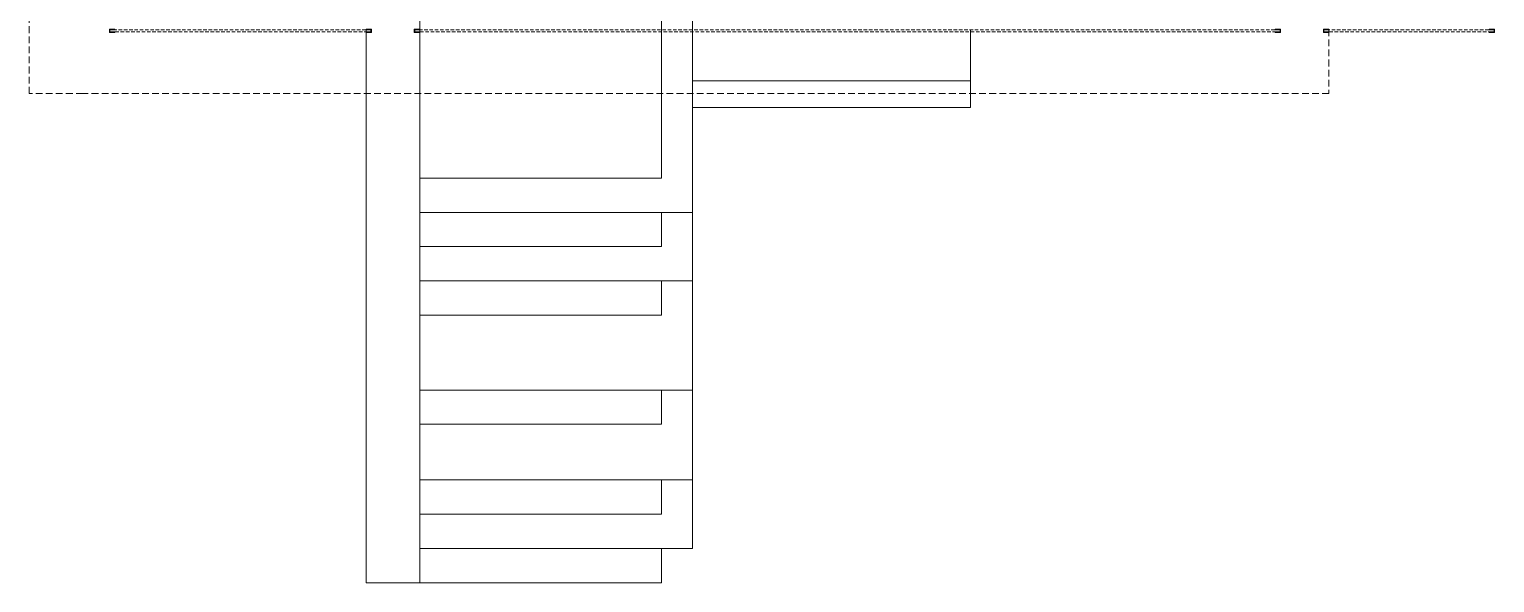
# Model space of a CAD drawing. Header units: feet. Extents: x 9387391 to 9401271, y -6779689 to -6765394.
# Drawn here: x 9387391 to 9401091, y -6779689 to -6774519 of the extents above; entities that cross this region are included whole.
import ezdxf

# ---------------------------------------------------------------- set-up
doc = ezdxf.new("R2010")
doc.units = ezdxf.units.FT
doc.header["$LTSCALE"] = 33
doc.header["$MEASUREMENT"] = 0
doc.linetypes.add('HIDDEN', pattern=[9.525, 6.35, -3.175])
doc.linetypes.add('HIDDENX2', pattern=[0.75, 0.5, -0.25])
for name, color, linetype, lineweight in [('A-shutter', 8, 'Continuous', 18), ('A-STAIR', 6, 'Continuous', 5), ('beam', 90, 'Continuous', 9), ('PLANO-CARPET', 3, 'Continuous', 18), ('rolling shutter', 1, 'Continuous', 5), ('Steps', 4, 'Continuous', 9)]:
    doc.layers.add(name, color=color, linetype=linetype, lineweight=lineweight)

# ---------------------------------------------------------------- blocks, each defined once
blk = doc.blocks.new('*U50')
at = {"layer": 'A-shutter', "color": 5, "ltscale": 10}
for points in [[(41038450, -1561539), (41038450, -1561544), (41038405, -1561544), (41038405, -1561564), (41038450, -1561564), (41038450, -1561569), (41038400, -1561569), (41038400, -1561539)], [(41040800, -1561539), (41040800, -1561544), (41040845, -1561544), (41040845, -1561564), (41040800, -1561564), (41040800, -1561569), (41040850, -1561569), (41040850, -1561539)]]:
    blk.add_lwpolyline(points, close=True, dxfattribs=at)
at = {"layer": 'A-shutter', "color": 5, "linetype": 'HIDDENX2', "ltscale": 2}
blk.add_lwpolyline([(41038405, -1561544), (41038405, -1561564), (41040845, -1561564), (41040845, -1561544)], close=True, dxfattribs=at)
blk = doc.blocks.new('*U52')
at = {"layer": 'A-shutter', "color": 5, "ltscale": 10}
for points in [[(41038450, -1561539), (41038450, -1561544), (41038405, -1561544), (41038405, -1561564), (41038450, -1561564), (41038450, -1561569), (41038400, -1561569), (41038400, -1561539)], [(41046450, -1561539), (41046450, -1561544), (41046495, -1561544), (41046495, -1561564), (41046450, -1561564), (41046450, -1561569), (41046500, -1561569), (41046500, -1561539)]]:
    blk.add_lwpolyline(points, close=True, dxfattribs=at)
at = {"layer": 'A-shutter', "color": 5, "linetype": 'HIDDENX2', "ltscale": 2}
blk.add_lwpolyline([(41038405, -1561544), (41038405, -1561564), (41046495, -1561564), (41046495, -1561544)], close=True, dxfattribs=at)
blk = doc.blocks.new('*U53')
at = {"layer": 'A-shutter', "color": 5, "ltscale": 10}
for points in [[(41038450, -1561539), (41038450, -1561544), (41038405, -1561544), (41038405, -1561564), (41038450, -1561564), (41038450, -1561569), (41038400, -1561569), (41038400, -1561539)], [(41039950, -1561539), (41039950, -1561544), (41039995, -1561544), (41039995, -1561564), (41039950, -1561564), (41039950, -1561569), (41040000, -1561569), (41040000, -1561539)]]:
    blk.add_lwpolyline(points, close=True, dxfattribs=at)
at = {"layer": 'A-shutter', "color": 5, "linetype": 'HIDDENX2', "ltscale": 2}
blk.add_lwpolyline([(41038405, -1561544), (41038405, -1561564), (41039995, -1561564), (41039995, -1561544)], close=True, dxfattribs=at)
blk = doc.blocks.new('A$C929adc24')
at = {"layer": 'A-STAIR'}
for p, q in [((-6704, -4041), (-6704, -9486)), ((-4444, -4178), (-4444, -5706)), ((-4154, -4178), (-4154, -9166)), ((-7204, -4316), (-7204, -9486)), ((-1554, -4316), (-1554, -5046)), ((-1554, -4796), (-4154, -4796)), ((-1554, -5046), (-4154, -5046)), ((-4444, -6026), (-4444, -6346)), ((-4444, -6666), (-4444, -6986)), ((-4444, -7686), (-4444, -8006)), ((-4444, -8526), (-4444, -8846)), ((-4444, -9166), (-4444, -9486)), ((-6704, -9486), (-7204, -9486))]:
    blk.add_line(p, q, dxfattribs=at)
for points in [[(-4444, -5706), (-6704, -5706)], [(-4154, -6026), (-6704, -6026)], [(-4444, -6346), (-6704, -6346)], [(-4154, -6666), (-6704, -6666)], [(-4444, -6986), (-6704, -6986)], [(-4154, -7686), (-6704, -7686)], [(-4444, -8006), (-6704, -8006)], [(-4154, -8526), (-6704, -8526)], [(-4444, -8846), (-6704, -8846)], [(-4154, -9166), (-6704, -9166)], [(-4444, -9486), (-6704, -9486)]]:
    blk.add_lwpolyline(points, dxfattribs=at)
at = {"layer": 'beam', "linetype": 'HIDDEN', "ltscale": 0.3}
for p, q in [((-10354, -4916), (-10354, 4744)), ((1796, -4316), (1796, -4916)), ((-9854, -4916), (-10354, -4916)), ((1796, -4916), (-9854, -4916))]:
    blk.add_line(p, q, dxfattribs=at)
at = {"layer": 'Steps', "ltscale": 100}
blk.add_lwpolyline([(-1554, -5046), (-4154, -5046)], dxfattribs=at)
at = {"layer": 'rolling shutter'}
for name, p in [('*U50', (-41048005, 1557224, 51149)), ('*U52', (-41045155, 1557224, 51149)), ('*U53', (-41036655, 1557224))]:
    blk.add_blockref(name, p, dxfattribs=at)

msp = doc.modelspace()

# ---------------------------------------------------------------- block references
at = {"layer": 'PLANO-CARPET', "color": 2}
msp.add_blockref('A$C929adc24', (9397745, -6770203), dxfattribs=at)

doc.saveas('drawing.dxf')
